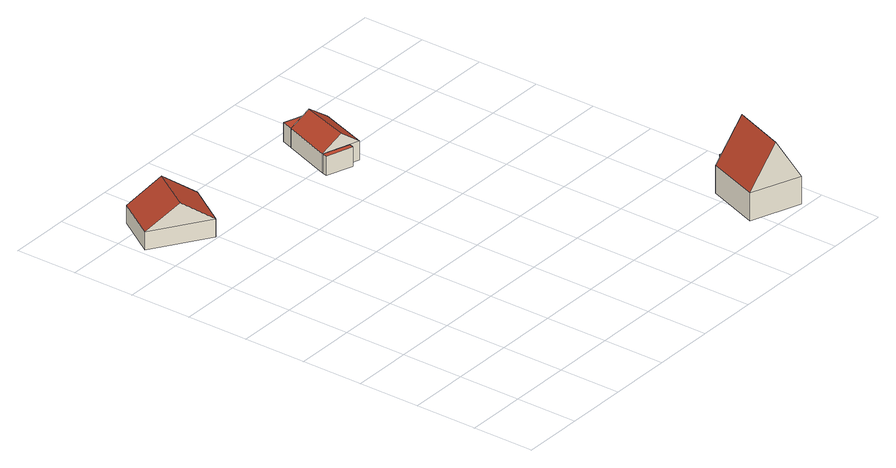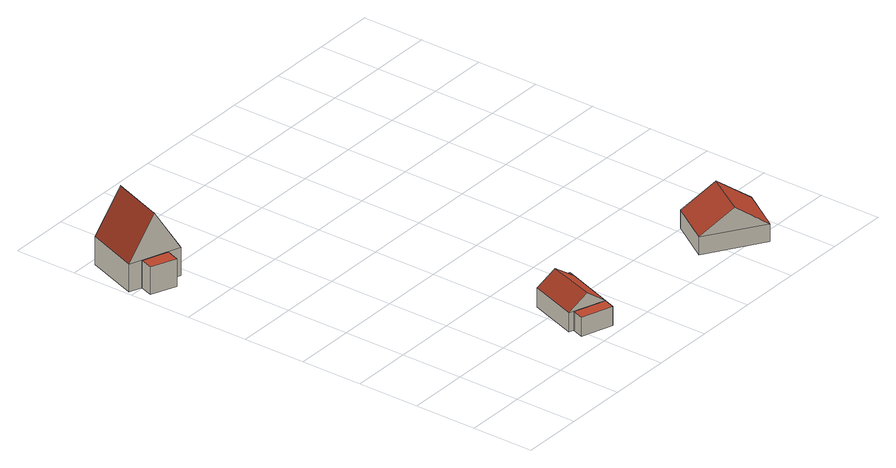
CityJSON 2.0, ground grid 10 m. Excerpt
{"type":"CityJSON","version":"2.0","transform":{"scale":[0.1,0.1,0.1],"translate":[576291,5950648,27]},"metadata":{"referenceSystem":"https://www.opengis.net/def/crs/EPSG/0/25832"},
"CityObjects":{
"building1":{"type":"Building","attributes":{"Gemeindeschluessel":"02500523","QualitaetDacherkennung":"100","Dachhoehe":"3.66020702762297","Firsthoehe":"6.50954369628134","Traufhoehe":"2.84933666865837","tridicon_Dachform":"Satteldachhaus","Geometrietyp2DReferenz":"Polygon","function":"31001_1010","roofType":"3100","measuredHeight":6.51,"storeysAboveGround":1},"geometry":[{"type":"Solid","lod":"2","boundaries":[[[[0,1,2,3]],[[4,5,1,0]],[[6,7,5,4]],[[3,2,7,6]],[[0,8,4]],[[6,9,3]],[[3,9,8,0]],[[4,8,9,6]],[[1,5,7,2]]]],"semantics":{"surfaces":[{"type":"WallSurface"},{"type":"RoofSurface","Flaechenneigung":"55.2050178767596","Flaechenrichtung":"302.741387139428","Flaechengroesse":"50.1776546753861"},{"type":"RoofSurface","Flaechenneigung":"55.2048587958972","Flaechenrichtung":"122.741387139428","Flaechengroesse":"50.1776546801456"},{"type":"GroundSurface"}],"values":[[0,0,0,0,0,0,1,2,3]]}}]},
"building2":{"type":"Building","attributes":{"Gemeindeschluessel":"02500523","Geometrietyp2DReferenz":"Polygon","function":"31001_1010"},"children":["building2-1","building2-2","building2-3"]},
"building2-1":{"type":"BuildingPart","attributes":{"QualitaetDacherkennung":"100","Firsthoehe":"3.1108308811946","Traufhoehe":"3.1108308811946","tridicon_Dachform":"Polyflachdachhaus","roofType":"1000","measuredHeight":3.11,"storeysAboveGround":1},"parents":["building2"],"geometry":[{"type":"Solid","lod":"2","boundaries":[[[[10,11,12,13]],[[14,15,11,10]],[[16,17,15,14]],[[13,12,17,16]],[[14,10,13,16]],[[11,15,17,12]]]],"semantics":{"surfaces":[{"type":"WallSurface"},{"type":"RoofSurface","Flaechenneigung":"90","Flaechenrichtung":"0","Flaechengroesse":"10.2407899861755"},{"type":"GroundSurface"}],"values":[[0,0,0,0,1,2]]}}]},
"building2-2":{"type":"BuildingPart","attributes":{"QualitaetDacherkennung":"70","Dachhoehe":"2.14500993400635","Firsthoehe":"5.25584081520094","Traufhoehe":"3.1108308811946","tridicon_Dachform":"Satteldachhaus","roofType":"3100","measuredHeight":5.26,"storeysAboveGround":1},"parents":["building2"],"geometry":[{"type":"Solid","lod":"2","boundaries":[[[[18,19,20,21]],[[22,23,19,18]],[[10,11,23,22]],[[21,20,11,10]],[[18,24,22]],[[10,25,21]],[[21,25,24,18]],[[22,24,25,10]],[[19,23,11,20]]]],"semantics":{"surfaces":[{"type":"WallSurface"},{"type":"RoofSurface","Flaechenneigung":"55.1099013029912","Flaechenrichtung":"109.296880718885","Flaechengroesse":"30.7525808714359"},{"type":"RoofSurface","Flaechenneigung":"55.1078392629771","Flaechenrichtung":"289.760686650404","Flaechengroesse":"30.7683703431177"},{"type":"GroundSurface"}],"values":[[0,0,0,0,0,0,1,2,3]]}}]},
"building2-3":{"type":"BuildingPart","attributes":{"QualitaetDacherkennung":"100","Firsthoehe":"3.1108308811946","Traufhoehe":"3.1108308811946","tridicon_Dachform":"Polyflachdachhaus","roofType":"1000","measuredHeight":3.11,"storeysAboveGround":1},"parents":["building2"],"geometry":[{"type":"Solid","lod":"2","boundaries":[[[[26,27,28,29]],[[30,31,27,26]],[[22,23,31,30]],[[29,28,23,22]],[[30,26,29,22]],[[27,31,23,28]]]],"semantics":{"surfaces":[{"type":"WallSurface"},{"type":"RoofSurface","Flaechenneigung":"90","Flaechenrichtung":"0","Flaechengroesse":"4.01203412183368"},{"type":"GroundSurface"}],"values":[[0,0,0,0,1,2]]}}]},
"building3":{"type":"Building","attributes":{"Gemeindeschluessel":"02500523","Geometrietyp2DReferenz":"Polygon","function":"31001_1010"},"children":["building3-1","building3-2"]},
"building3-1":{"type":"BuildingPart","attributes":{"QualitaetDacherkennung":"83","Dachhoehe":"6.86822826006004","Firsthoehe":"11.3753543758695","Traufhoehe":"4.50712611580949","tridicon_Dachform":"Satteldachhaus","roofType":"3100","measuredHeight":11.38,"storeysAboveGround":1},"parents":["building3"],"geometry":[{"type":"Solid","lod":"2","boundaries":[[[[32,33,34,35]],[[36,37,33,32]],[[38,39,37,36]],[[35,34,39,38]],[[32,40,36]],[[38,41,35]],[[35,41,40,32]],[[36,40,41,38]],[[33,37,39,34]]]],"semantics":{"surfaces":[{"type":"WallSurface"},{"type":"RoofSurface","Flaechenneigung":"32.1083323359143","Flaechenrichtung":"290.554933299523","Flaechengroesse":"73.3528396424771"},{"type":"RoofSurface","Flaechenneigung":"32.1086133661008","Flaechenrichtung":"110.549750793073","Flaechengroesse":"73.428289752938"},{"type":"GroundSurface"}],"values":[[0,0,0,0,0,0,1,2,3]]}}]},
"building3-2":{"type":"BuildingPart","attributes":{"QualitaetDacherkennung":"100","Firsthoehe":"4.50712611580949","Traufhoehe":"4.50712611580949","tridicon_Dachform":"Polyflachdachhaus","roofType":"1000","measuredHeight":4.51,"storeysAboveGround":1},"parents":["building3"],"geometry":[{"type":"Solid","lod":"2","boundaries":[[[[42,43,44,45]],[[46,47,43,42]],[[48,49,47,46]],[[45,44,49,48]],[[46,42,45,48]],[[43,47,49,44]]]],"semantics":{"surfaces":[{"type":"WallSurface"},{"type":"RoofSurface","Flaechenneigung":"90","Flaechenrichtung":"0","Flaechengroesse":"9.50970999953799"},{"type":"GroundSurface"}],"values":[[0,0,0,0,1,2]]}}]}
},
"vertices":[
[48,723,39],[48,723,10],[6,658,10],[6,658,39],[137,666,39],[137,666,10],[94,601,39],[94,601,10],[92,695,76],[50,629,76],
[354,667,39],[354,667,8],[404,650,8],[404,650,39],[361,685,39],[361,685,8],[411,668,39],[411,668,8],
[385,570,39],[385,570,8],[412,647,8],[412,647,39],[326,590,39],[326,590,8],[356,580,61],[383,657,61],
[366,567,39],[366,567,8],[369,575,8],[369,575,39],[323,581,39],[323,581,8],
[615,121,52],[615,121,7],[584,37,7],[584,37,52],[696,91,52],[696,91,7],[664,7,52],[664,7,7],[656,106,121],[624,22,121],
[643,135,52],[643,135,7],[635,114,7],[635,114,52],[683,119,52],[683,119,7],[676,99,52],[676,99,7]
]}
